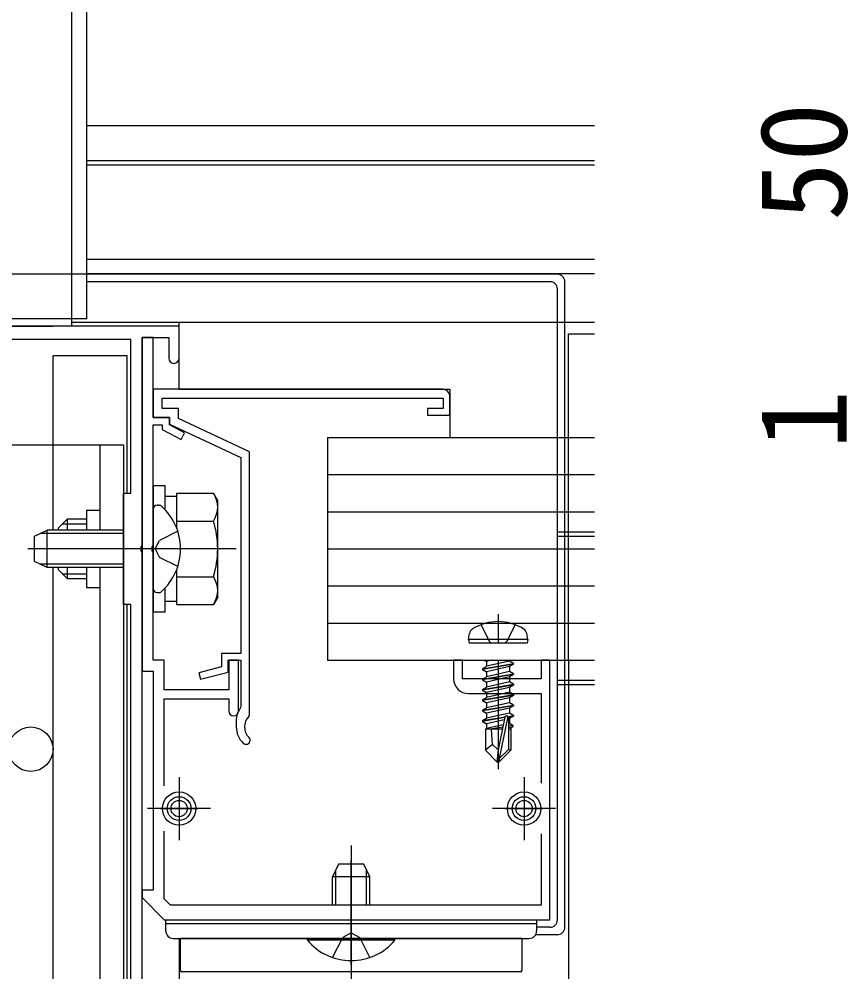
# Model space of a CAD drawing. Units: millimetres, scale not verified. Extents: x -700 to 700, y -1043 to 1037.
# Drawn here: x -490.6 to -378.8, y 11.4 to 139.8 of the extents above; entities that cross this region are included whole.
import ezdxf
from ezdxf.enums import TextEntityAlignment as Align

# ---------------------------------------------------------------- set-up
doc = ezdxf.new("R2010")
doc.units = ezdxf.units.MM
doc.header["$LTSCALE"] = 6
for name, color, linetype in [('0-2_YKK_11', 7, 'Continuous'), ('0-3_YKK_12', 2, 'Continuous'), ('0-4_YKK_13', 4, 'Continuous'), ('0-5_YKK_D', 6, 'Continuous')]:
    doc.layers.add(name, color=color, linetype=linetype)
doc.styles.add('ＭＳ ゴシック', font='')
doc.styles.get('ＭＳ ゴシック').set_extended_font_data('MS Gothic')

msp = doc.modelspace()

# ---------------------------------------------------------------- linework, layer by layer
at = {"layer": '0-2_YKK_11'}
for p, q in [((-461.3, 45.178), (-461.3, 44.378)), ((-469, 35.878), (-469, 30.878)), ((-422.5, 35.878), (-422.5, 30.878)), ((-471.5, 33.378), (-466.5, 33.378)), ((-425, 33.378), (-420, 33.378))]:
    msp.add_line(p, q, dxfattribs=at)
for points in [[(-469, 94.078), (-469, 98.378), (-495.542, 98.378), (-495.725, 98.258), (-496.275, 98.258), (-496.458, 98.378), (-516.542, 98.378), (-516.725, 98.258), (-517.275, 98.258), (-517.458, 98.378), (-525.542, 98.378), (-525.725, 98.258), (-526.275, 98.258), (-526.458, 98.378), (-534, 98.378), (-534, 95.378), (-533.7, 95.078)], [(-494.9, -55.322), (-494.9, -59.176), (-498.4, -61.176), (-498.4, -65.122), (-492.5, -65.122), (-492, -64.622), (-475.5, -64.622), (-475.5, -31.122), (-476.5, -31.122), (-476.5, -16.122), (-475.5, -16.122), (-475.5, 60.878), (-476.5, 60.878), (-476.5, 75.878), (-475.5, 75.878), (-475.5, 96.578), (-492.276, 96.578)], [(-474, -23.163), (-474, 67.92), (-474.12, 68.103), (-474.12, 68.653), (-474, 68.837), (-474, 96.878), (-470.4, 96.878), (-470.4, 94.078)], [(-461, 46.528), (-461, 53.378), (-462.3, 53.378), (-462.3, 49.378), (-471, 49.378), (-471, 53.378), (-472.5, 53.378), (-472.5, 67.92), (-472.62, 68.103), (-472.62, 68.653), (-472.5, 68.837), (-472.5, 85.078), (-471.3, 85.078), (-471.3, 84.471), (-468.731, 83.135), (-468.269, 84.022), (-470.3, 85.078), (-470.3, 86.078), (-472.5, 86.078), (-472.5, 96.878), (-474, 96.878), (-474, 51.878), (-472.5, 51.878), (-472.5, 22.378), (-474, 22.378), (-474, 21.378), (-471, 18.378), (-419, 18.378), (-419, 53.378), (-420.2, 53.378), (-420.2, 50.878), (-430.8, 50.878), (-430.8, 53.378), (-432, 53.378), (-432, 50.878)], [(-433.5, 89.878), (-472.5, 89.878), (-472.5, 86.078), (-470.3, 86.078), (-470.3, 85.178), (-460.7, 80.678), (-460.7, 54.278), (-463.3, 54.278), (-463.3, 52.472), (-466.365, 51.663), (-466.135, 50.793), (-462.4, 51.778), (-462.4, 53.378), (-460.7, 53.378), (-460.7, 47.076), (-460.755, 46.903)], [(-459.595, 45.768), (-459.5, 45.988), (-459.5, 81.441), (-469.1, 85.941), (-469.1, 87.278), (-471.3, 87.278), (-471.3, 88.678), (-433.4, 88.678), (-433.4, 87.278), (-435.5, 87.278), (-435.5, 86.378), (-432.5, 86.378), (-432.5, 88.878)], [(-430, 48.878), (-420.2, 48.878), (-420.2, 36.777)], [(-471, 36.438), (-471, 48.178), (-462.3, 48.178), (-462.3, 46.528)], [(-420.2, 29.98), (-420.2, 20.378), (-470.172, 20.378), (-471, 21.207), (-471, 30.319)]]:
    msp.add_lwpolyline(points, dxfattribs=at)
for centre, radius, start, end in [((-469.7, 94.078), 0.7, 180.00001, 269.99999), ((-469.7, 94.078), 0.7, 270.00001, 359.99999), ((-433.5, 88.878), 1, 0.00001, 89.99999), ((-430, 50.878), 2, 180.00001, 269.99999), ((-461.65, 46.528), 0.65, 180.00001, 269.99999), ((-461.65, 46.528), 0.65, 270.00001, 359.99999), ((-458.3, 45.178), 3, 144.90318, 180), ((-458.3, 44.378), 1.9, 132.9859, 227.02712), ((-458.3, 44.378), 3, 180.00001, 227.02713), ((-459.97, 42.586), 0.55, 329.99997, 47.0271), ((-459.97, 42.586), 0.55, 227.02712, 330.00001)]:
    msp.add_arc(centre, radius, start, end, dxfattribs=at)
at = {"layer": '0-3_YKK_12'}
for p, q in [((-481.5, 370.378), (-481.5, 99.378)), ((-413, 125.378), (-481.5, 125.378)), ((-413, 120.678), (-481.5, 120.678)), ((-413, 120.078), (-481.5, 120.078)), ((-413, 107.378), (-481.5, 107.378)), ((-413, 105.426), (-481.5, 105.426)), ((-481.5, 99.378), (-501.5, 99.378)), ((-413, 98.878), (-483.5, 98.878)), ((-418, 70.678), (-413, 70.678)), ((-418, 70.078), (-413, 70.078)), ((-469, 37.628), (-469, 29.128)), ((-422.5, 37.628), (-422.5, 29.128)), ((-464.75, 33.378), (-473.25, 33.378)), ((-418.25, 33.378), (-426.75, 33.378)), ((-445.8, 28.378), (-445.8, 8.378)), ((-445.8, 12.378), (-445.8, 26.378))]:
    msp.add_line(p, q, dxfattribs=at)
for points in [[(-483.5, 98.378), (-533.5, 98.378), (-533.5, 370.378)], [(-483.5, 370.378), (-483.5, 99.378), (-483.5, 98.378)], [(-418, 50.678), (-416.5, 50.678), (-413, 50.678)], [(-418, 50.078), (-416.5, 50.078), (-413, 50.078)]]:
    msp.add_lwpolyline(points, dxfattribs=at)
at = {"layer": '0-4_YKK_13'}
for p, q in [((-418, 105.378), (-533, 105.378)), ((-419, 104.378), (-481.5, 104.378)), ((-418, 53.378), (-418, 103.378)), ((-531, 98.378), (-486, 98.378)), ((-413, 98.878), (-469, 98.878)), ((-469, 89.878), (-469, 98.878)), ((-416.5, 97.378), (-413, 97.378)), ((-416.5, 53.378), (-416.5, 97.378)), ((-486, 70.878), (-486, 94.378)), ((-476, 94.378), (-486, 94.378)), ((-476, 75.878), (-476, 94.378)), ((-479.7, 82.378), (-479.7, 70.878)), ((-476.5, 82.378), (-476.5, -37.622)), ((-449, 83.378), (-449, 53.378)), ((-449, 83.378), (-413, 83.378)), ((-449, 78.378), (-413, 78.378)), ((-469.3, 71.108), (-469.3, 75.884)), ((-469.3, 75.884), (-464.381, 75.884)), ((-463.8, 74.878), (-464.381, 75.884)), ((-469.3, 75.428), (-470.9, 75.428)), ((-463.8, 61.878), (-463.8, 74.878)), ((-481.5, 73.578), (-479.7, 73.578)), ((-481.5, 73.578), (-481.5, 70.878)), ((-472.5, 73.629), (-472.5, 63.127)), ((-471.955, 74.278), (-471.757, 74.278)), ((-449, 73.378), (-413, 73.378)), ((-485.3, 71.178), (-484.1, 72.378)), ((-481.5, 72.378), (-484.1, 72.378)), ((-484.1, 72.378), (-484.1, 70.878)), ((-469.3, 72.131), (-464.381, 72.131)), ((-488.5, 70.078), (-486.8, 70.878)), ((-486.8, 65.878), (-486.8, 70.878)), ((-476.5, 70.878), (-486.8, 70.878)), ((-485.3, 71.178), (-485.3, 70.878)), ((-484.748, 71.73), (-481.5, 71.73)), ((-469.174, 70.75), (-471.635, 69.523)), ((-476.5, 70.445), (-487.72, 70.445)), ((-472.244, 68.378), (-471.635, 69.523)), ((-461.3, 68.378), (-489.413, 68.378)), ((-472.244, 68.378), (-471.635, 67.233)), ((-449, 68.378), (-413, 68.378)), ((-469.174, 66.007), (-471.635, 67.233)), ((-476.5, 66.311), (-487.72, 66.311)), ((-476.5, 65.878), (-486.8, 65.878)), ((-486, -20.022), (-486, 65.878)), ((-485.3, 65.878), (-485.3, 65.578)), ((-485.3, 65.578), (-484.1, 64.378)), ((-484.1, 65.878), (-484.1, 64.378)), ((-481.5, 65.878), (-481.5, 63.178)), ((-479.7, 65.878), (-479.7, -37.622)), ((-469.3, 60.873), (-469.3, 65.649)), ((-484.748, 65.026), (-481.5, 65.026)), ((-484.1, 64.378), (-481.5, 64.378)), ((-469.3, 64.625), (-464.381, 64.625)), ((-481.5, 63.178), (-479.7, 63.178)), ((-472.5, 63.127), (-472.5, 63.023)), ((-449, 63.378), (-413, 63.378)), ((-471.955, 62.478), (-471.757, 62.478)), ((-463.8, 61.878), (-464.381, 60.873)), ((-476, -16.122), (-476, 60.878)), ((-470.9, 61.328), (-469.3, 61.328)), ((-469.3, 60.873), (-464.381, 60.873)), ((-426, 59.578), (-426, 55.678)), ((-449, 58.378), (-413, 58.378)), ((-429.75, 58.359), (-420.25, 58.359)), ((-430, 56.178), (-429.859, 56.981)), ((-422, 56.178), (-422.141, 56.981)), ((-422, 56.178), (-430, 56.178)), ((-430, 56.178), (-429.912, 55.678)), ((-422.088, 55.678), (-429.912, 55.678)), ((-422, 56.178), (-422.088, 55.678)), ((-449, 53.378), (-413, 53.378)), ((-428.1, 52.228), (-423.9, 52.928)), ((-423.9, 52.828), (-428.1, 52.128)), ((-427.84, 53.378), (-427.55, 53.211)), ((-426.809, 53.378), (-427.55, 53.211)), ((-424.45, 53.246), (-427.55, 52.546)), ((-427.55, 53.211), (-427.55, 52.546)), ((-426, 53.378), (-426, 38.678)), ((-424.45, 53.378), (-424.45, 53.246)), ((-423.9, 52.928), (-424.45, 53.246)), ((-423.9, 52.928), (-423.9, 52.828)), ((-418, 18.378), (-418, 53.378)), ((-416.5, 53.378), (-416.5, -77.622)), ((-428.1, 52.228), (-427.55, 52.546)), ((-428.1, 52.228), (-428.1, 52.128)), ((-428.1, 52.128), (-427.55, 51.811)), ((-428.1, 50.828), (-423.9, 51.528)), ((-423.9, 51.428), (-428.1, 50.728)), ((-424.45, 51.846), (-427.55, 51.146)), ((-427.55, 51.811), (-427.55, 51.146)), ((-424.45, 52.511), (-424.45, 51.846)), ((-423.9, 51.528), (-424.45, 51.846)), ((-423.9, 51.528), (-423.9, 51.428)), ((-428.1, 50.828), (-427.55, 51.146)), ((-428.1, 50.828), (-428.1, 50.728)), ((-428.1, 50.728), (-427.55, 50.411)), ((-428.1, 49.428), (-423.9, 50.128)), ((-424.45, 50.446), (-427.55, 49.746)), ((-427.55, 50.411), (-427.55, 49.746)), ((-424.45, 51.111), (-424.45, 50.446)), ((-423.9, 50.128), (-424.45, 50.446)), ((-423.9, 50.128), (-423.9, 50.028)), ((-423.9, 50.028), (-428.1, 49.328)), ((-428.1, 49.428), (-427.55, 49.746)), ((-428.1, 49.428), (-428.1, 49.328)), ((-428.1, 49.328), (-427.55, 49.011)), ((-424.45, 49.046), (-427.55, 48.346)), ((-427.55, 49.011), (-427.55, 48.346)), ((-424.45, 49.711), (-424.45, 49.046)), ((-423.9, 48.728), (-424.45, 49.046)), ((-428.1, 48.028), (-423.9, 48.728)), ((-423.9, 48.628), (-428.1, 47.928)), ((-428.1, 48.028), (-427.55, 48.346)), ((-428.1, 48.028), (-428.1, 47.928)), ((-428.1, 47.928), (-427.55, 47.611)), ((-424.45, 47.646), (-427.55, 46.946)), ((-427.55, 47.611), (-427.55, 46.946)), ((-424.45, 48.311), (-424.45, 47.646)), ((-423.9, 47.328), (-424.45, 47.646)), ((-423.9, 48.728), (-423.9, 48.628)), ((-428.1, 46.628), (-423.9, 47.328)), ((-423.9, 47.228), (-428.1, 46.528)), ((-428.1, 46.628), (-427.55, 46.946)), ((-428.1, 46.628), (-428.1, 46.528)), ((-428.1, 46.528), (-427.55, 46.211)), ((-424.45, 46.246), (-427.55, 45.546)), ((-424.45, 46.911), (-424.45, 46.246)), ((-423.9, 45.928), (-424.45, 46.246)), ((-423.9, 47.328), (-423.9, 47.228)), ((-428.1, 45.228), (-425.074, 45.733)), ((-425.102, 45.628), (-428.1, 45.128)), ((-428.1, 45.228), (-427.55, 45.546)), ((-428.1, 45.228), (-428.1, 45.128)), ((-428.1, 45.128), (-427.55, 44.811)), ((-427.55, 46.211), (-427.55, 45.546)), ((-425.16, 45.351), (-427.55, 44.811)), ((-425.09, 45.685), (-426, 41.3)), ((-424.668, 45.801), (-425.85, 40.103)), ((-424.668, 45.8), (-423.9, 45.928)), ((-423.9, 45.828), (-424.613, 45.71)), ((-424.6, 45.63), (-424.6, 41.353)), ((-424.45, 45.511), (-424.45, 44.846)), ((-423.9, 45.928), (-423.9, 45.828)), ((-427.7, 44.078), (-427.55, 44.146)), ((-427.7, 44.078), (-427.7, 41.228)), ((-425.424, 44.078), (-427.7, 44.078)), ((-427.55, 44.811), (-427.55, 44.146)), ((-425.305, 44.653), (-427.55, 44.146)), ((-425.365, 44.361), (-427.083, 44.078)), ((-425.42, 44.095), (-425.504, 44.078)), ((-424.45, 44.846), (-424.603, 44.811)), ((-424, 44.586), (-424.6, 44.487)), ((-424, 44.371), (-424.6, 44.254)), ((-424.3, 44.078), (-424.6, 44.078)), ((-424, 44.586), (-424.45, 44.846)), ((-424, 44.371), (-424.3, 44.197)), ((-424.3, 44.197), (-424.3, 41.228)), ((-424, 44.586), (-424, 44.371)), ((-426.743, 42.032), (-427.7, 41.228)), ((-426.15, 39.678), (-427.7, 41.228)), ((-426, 41.3), (-426.15, 39.678)), ((-426, 41.3), (-426, 39.678)), ((-424.6, 41.353), (-425.85, 40.103)), ((-425.85, 39.678), (-424.3, 41.228)), ((-424.3, 41.228), (-424.6, 41.353)), ((-425.85, 40.103), (-425.85, 39.678)), ((-426.15, 39.678), (-425.85, 39.678)), ((-447.5, 25.878), (-448.3, 24.178)), ((-444.1, 25.878), (-447.5, 25.878)), ((-443.3, 24.178), (-444.1, 25.878)), ((-447.867, 20.378), (-447.867, 25.098)), ((-443.733, 20.378), (-443.733, 25.098)), ((-448.3, 20.378), (-448.3, 24.178)), ((-443.3, 24.178), (-448.3, 24.178)), ((-443.3, 20.378), (-443.3, 24.178)), ((-470.8, 16.878), (-470.8, 18.378)), ((-470.8, 18.378), (-420.8, 18.378)), ((-420.8, 18.378), (-420.8, 16.878)), ((-470.8, 17.878), (-420.8, 17.878)), ((-419, 17.378), (-420.8, 17.378)), ((-469.8, 15.878), (-445.8, 15.878)), ((-469, 15.878), (-469, -66.622)), ((-468.8, 11.55), (-468.8, 15.878)), ((-422.8, 15.878), (-468.8, 15.878)), ((-451.7, 15.878), (-439.9, 15.878)), ((-451.7, 15.631), (-451.7, 15.878)), ((-439.9, 15.631), (-451.7, 15.631)), ((-448.3, 13.295), (-446.945, 16.013)), ((-445.8, 16.622), (-446.945, 16.013)), ((-445.8, 16.622), (-444.655, 16.013)), ((-445.8, 15.878), (-421.8, 15.878)), ((-443.3, 13.295), (-444.655, 16.013)), ((-439.9, 15.631), (-439.9, 15.878)), ((-422.8, 15.878), (-422.8, 11.545)), ((-418, 16.378), (-420.934, 16.378)), ((-469, 15.378), (-469, -16.116)), ((-422.889, 11.378), (-468.7, 11.378))]:
    msp.add_line(p, q, dxfattribs=at)
for points in [[(-417, 17.378), (-417, 53.378), (-417, 104.378)], [(-469, 89.878), (-432.5, 89.878), (-432.5, 83.378), (-413, 83.378)], [(-526.5, 82.378), (-486, 82.378), (-476.5, 82.378)], [(-472.5, 76.878), (-472.5, 59.878), (-470.9, 59.878), (-470.9, 63.093)], [(-470.9, 73.663), (-470.9, 76.878), (-472.5, 76.878)], [(-472.5, 73.733), (-472.5, 73.629), (-472.5, 73.278)], [(-486.8, 65.878), (-488.5, 66.678), (-488.5, 70.078)], [(-428.3, 58.158), (-427.145, 55.841), (-426.838, 55.678)], [(-423.7, 58.158), (-424.855, 55.841), (-425.162, 55.678)], [(-423.9, 52.828), (-424.45, 52.511), (-427.55, 51.811)], [(-423.9, 51.428), (-424.45, 51.111), (-427.55, 50.411)], [(-423.9, 50.028), (-424.45, 49.711), (-427.55, 49.011)], [(-423.9, 48.628), (-424.45, 48.311), (-427.55, 47.611)], [(-423.9, 47.228), (-424.45, 46.911), (-427.55, 46.211)], [(-423.9, 45.828), (-424.45, 45.511), (-424.6, 45.477)], [(-426, 41.3), (-426.743, 42.032), (-426.9, 44.078)]]:
    msp.add_lwpolyline(points, dxfattribs=at)
for centre, radius in [((-489, 41.378), 3), ((-469, 33.378), 2.25), ((-469, 33.378), 1.6), ((-422.5, 33.378), 2.25), ((-422.5, 33.378), 1.6), ((-469, 33.378), 1.1), ((-422.5, 33.378), 1.1)]:
    msp.add_circle(centre, radius, dxfattribs=at)
for centre, radius, start, end in [((-418, 104.378), 1, 0, 90), ((-419, 103.378), 1, 0, 90), ((-467.123, 74.007), 3.323, 325.61575, 34.38425), ((-471.955, 73.733), 0.545, 90, 180), ((-471.757, 73.728), 0.55, 48.43917, 90), ((-476.5, 68.378), 7.7, 311.56083, 48.43917), ((-476.219, 68.378), 12.419, 342.41205, 17.58795), ((-467.123, 62.749), 3.323, 325.61575, 34.38425), ((-471.955, 63.023), 0.545, 180, 270), ((-471.757, 63.028), 0.55, 270, 311.56083), ((-426, 52.078), 6.5, 57.94412, 122.05588), ((-428.972, 56.825), 0.9, 122.05588, 170), ((-423.028, 56.825), 0.9, 10, 57.94412), ((-427.75, 55.478), 0.2, 87.99807, 90), ((-424.25, 55.478), 0.2, 90, 92.00193), ((-424.848, 45.63), 0.248, 0, 167.19096), ((-419, 18.378), 1, 270, 0), ((-469.8, 16.878), 1, 180, 270), ((-421.8, 16.878), 1, 270, 0), ((-418, 17.378), 1, 270, 0), ((-468, 15.378), 1, 150, 180), ((-445.8, 20.578), 7.7, 219.98312, 320.01688), ((-468.6, 11.55), 0.2, 180, 253.70237), ((-423, 11.545), 0.2, 286.90593, 0)]:
    msp.add_arc(centre, radius, start, end, dxfattribs=at)

# ---------------------------------------------------------------- texts
at = {"layer": '0-5_YKK_D', "style": 'ＭＳ ゴシック'}
for s, p in [('50', (-375.5, 112.56)), ('1', (-375.5, 81.806))]:
    msp.add_text(s, height=11.73, rotation=90, dxfattribs=at).set_placement(p, align=Align.BOTTOM_LEFT)

doc.saveas('drawing.dxf')
